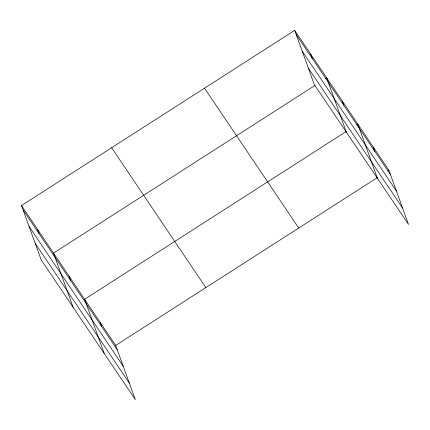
<?xml version="1.0" encoding="UTF-8"?>
<svg xmlns="http://www.w3.org/2000/svg" width="430" height="430" viewBox="0 0 430 430"><rect width="100%" height="100%" fill="white"/><g stroke="black" fill="none" stroke-linecap="round" stroke-linejoin="round"><path stroke-width="0.64" d="M21.5 205.551L115.686 345.43L135.316 399.647L41.129 259.774L21.5 205.551L294.684 30.353L388.87 170.226L408.5 224.449L314.314 84.57L294.684 30.353M315.023 85.403L53.524 253.109L73.154 307.332M325.596 78.626L326.709 77.911L346.333 132.128M346.102 131.564L84.608 299.269L104.232 353.487M356.68 124.781L357.792 124.071L377.416 178.289M115.686 345.43L377.185 177.724M387.758 170.941L388.87 170.226M296.248 34.674L390.44 174.553M302.209 51.143L396.401 191.017M308.353 68.107L402.539 207.98M204.535 88.166L298.721 228.045M111.649 147.737L205.841 287.611M23.064 209.878L117.256 349.751M29.025 226.341L123.216 366.22M35.169 243.305L129.355 383.184M373.331 147.146L374.895 151.473M342.248 100.991L343.812 105.312M310.696 54.132L312.261 58.453M100.147 322.349L101.711 326.671M69.063 276.189L70.633 280.516M37.512 229.33L39.076 233.657"/></g></svg>
